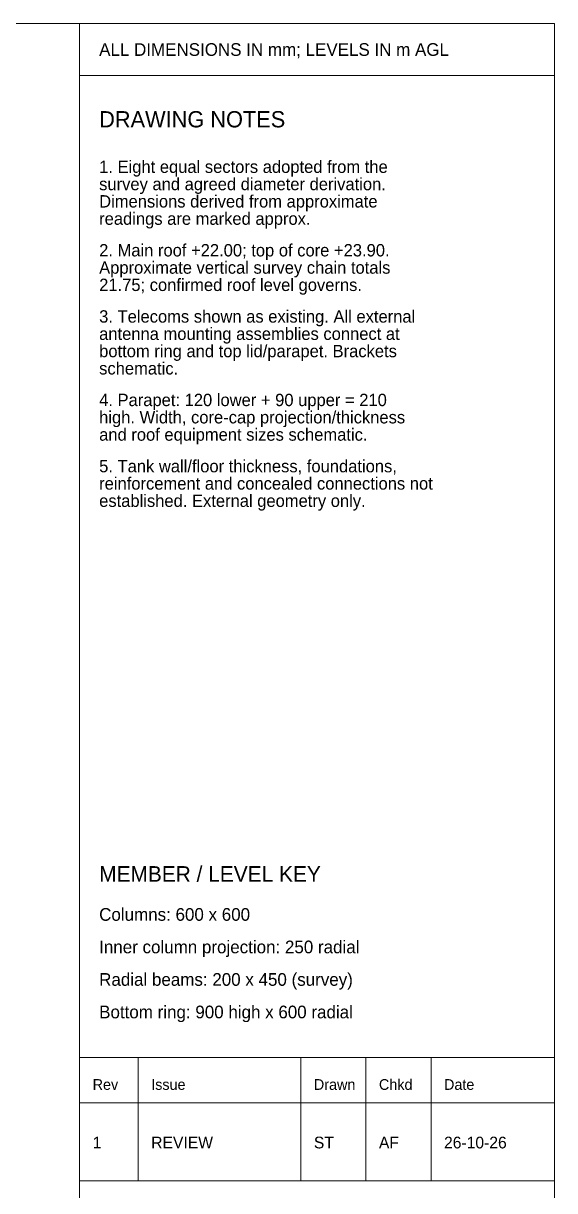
# Paper-space layout '01 Plans' of a CAD drawing. Header units: millimetres. Extents: x 5 to 415, y 7 to 290.
# Drawn here: x 333.4 to 415, y 110.5 to 290 of the extents above; entities that cross this region are included whole.
import ezdxf

# ---------------------------------------------------------------- set-up
doc = ezdxf.new("R2010")
doc.units = ezdxf.units.MM
doc.layers.add('SHEET', color=7, linetype='Continuous')
doc.layers.add('TEXT', color=7, linetype='Continuous')

# ---------------------------------------------------------------- blocks, each defined once
blk = doc.blocks.new('SHEET_01')
at = {"layer": 'SHEET', "lineweight": 18}
for p, q in [((5, 290), (415, 290)), ((342, 290), (342, 7)), ((415, 290), (415, 7)), ((342, 282), (415, 282)), ((342, 131), (415, 131)), ((351, 131), (351, 112)), ((376, 131), (376, 112)), ((386, 131), (386, 112)), ((396, 131), (396, 112)), ((342, 124), (415, 124)), ((342, 112), (415, 112))]:
    blk.add_line(p, q, dxfattribs=at)
at = {"layer": 'TEXT'}
for s, height, p in [('ALL DIMENSIONS IN mm; LEVELS IN m AGL', 1.95, (345, 285)), ('DRAWING NOTES', 2.5, (345, 274)), ('1. Eight equal sectors adopted from the', 1.9, (345, 267)), ('survey and agreed diameter derivation.', 1.9, (345, 264.34)), ('Dimensions derived from approximate', 1.9, (345, 261.68)), ('readings are marked approx.', 1.9, (345, 259.02)), ('2. Main roof +22.00; top of core +23.90.', 1.9, (345, 254.16)), ('Approximate vertical survey chain totals', 1.9, (345, 251.5)), ('21.75; confirmed roof level governs.', 1.9, (345, 248.84)), ('3. Telecoms shown as existing. All external', 1.9, (345, 243.98)), ('antenna mounting assemblies connect at', 1.9, (345, 241.32)), ('bottom ring and top lid/parapet. Brackets', 1.9, (345, 238.66)), ('schematic.', 1.9, (345, 236)), ('4. Parapet: 120 lower + 90 upper = 210', 1.9, (345, 231.14)), ('high. Width, core-cap projection/thickness', 1.9, (345, 228.48)), ('and roof equipment sizes schematic.', 1.9, (345, 225.82)), ('5. Tank wall/floor thickness, foundations,', 1.9, (345, 220.96)), ('reinforcement and concealed connections not', 1.9, (345, 218.3)), ('established. External geometry only.', 1.9, (345, 215.64)), ('MEMBER / LEVEL KEY', 2.4, (345, 158)), ('Columns: 600 x 600', 1.95, (345, 152)), ('Inner column projection: 250 radial', 1.95, (345, 147)), ('Radial beams: 200 x 450 (survey)', 1.95, (345, 142)), ('Bottom ring: 900 high x 600 radial', 1.95, (345, 137)), ('Rev', 1.65, (344, 126)), ('Issue', 1.65, (353, 126)), ('Drawn', 1.65, (378, 126)), ('Chkd', 1.65, (388, 126)), ('Date', 1.65, (398, 126)), ('1', 1.8, (344, 117)), ('REVIEW', 1.8, (353, 117)), ('ST', 1.8, (378, 117)), ('AF', 1.8, (388, 117)), ('26-10-26', 1.8, (398, 117))]:
    blk.add_text(s, height=height, dxfattribs=at).set_placement(p)

psp = doc.layouts.new('01 Plans')

# ---------------------------------------------------------------- block references
psp.add_blockref('SHEET_01', (0, 0))

doc.saveas('drawing.dxf')
